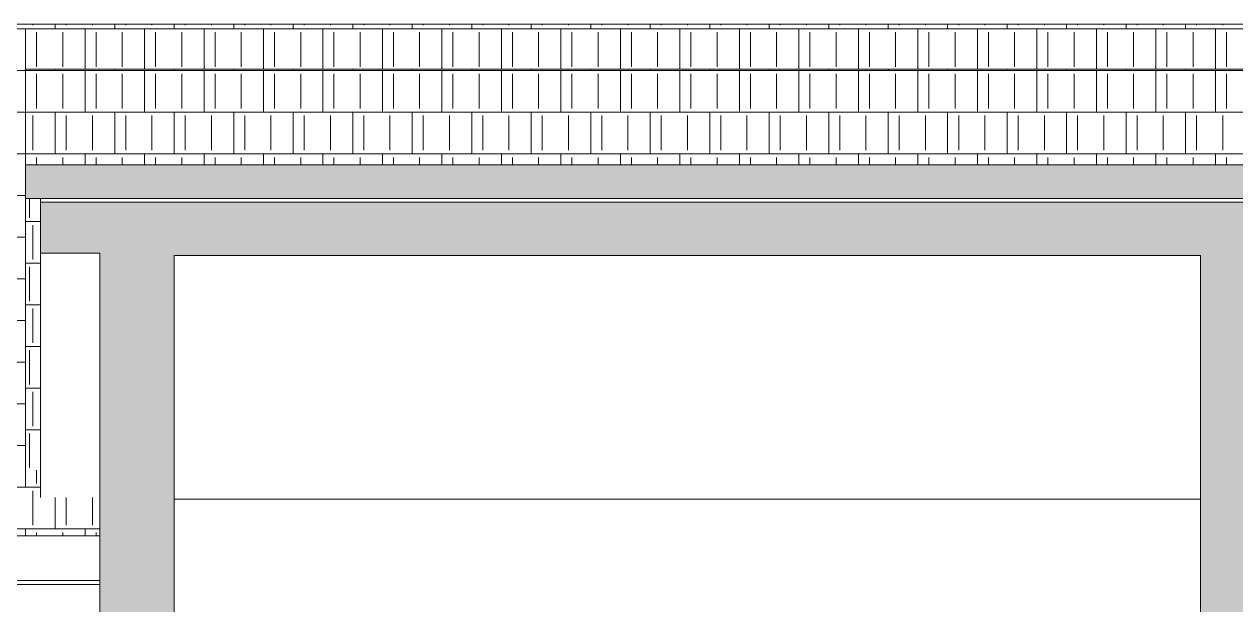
# Model space of a CAD drawing. Header units: metres. Extents: x -111189 to -108577, y -72951 to -72647.
# Drawn here: x -108917.114 to -108913.041, y -72936.164 to -72934.21 of the extents above; entities that cross this region are included whole.
import ezdxf

# ---------------------------------------------------------------- set-up
doc = ezdxf.new("R2010")
doc.units = ezdxf.units.M
doc.header["$MEASUREMENT"] = 0
for name, color, linetype in [('03 - COBERTURA', 7, 'Continuous'), ('05 - PAREDES..35', 7, 'Continuous'), ('05 - VIGA', 7, 'Continuous')]:
    doc.layers.add(name, color=color, linetype=linetype)

# ---------------------------------------------------------------- blocks, each defined once
blk = doc.blocks.new('*X1050', base_point=(-108745.4296, -72941.9624))
at = {"layer": '05 - PAREDES..35', "color": 7, "linetype": 'Continuous', "lineweight": 13}
for p, q in [((-108917.0847, -72934.2135), (-108917.0847, -72934.2103)), ((-108917.0097, -72934.2256), (-108917.0097, -72934.2103)), ((-108916.9727, -72934.2135), (-108916.9727, -72934.2103)), ((-108916.8847, -72934.2135), (-108916.8847, -72934.2103)), ((-108916.8097, -72934.2103), (-108916.8097, -72934.2256)), ((-108916.7727, -72934.2135), (-108916.7727, -72934.2103)), ((-108916.6847, -72934.2135), (-108916.6847, -72934.2103)), ((-108916.6097, -72934.2256), (-108916.6097, -72934.2103)), ((-108916.5727, -72934.2135), (-108916.5727, -72934.2103)), ((-108916.4847, -72934.2135), (-108916.4847, -72934.2103)), ((-108916.4097, -72934.2103), (-108916.4097, -72934.2256)), ((-108916.3727, -72934.2135), (-108916.3727, -72934.2103)), ((-108916.2847, -72934.2135), (-108916.2847, -72934.2103)), ((-108916.2097, -72934.2256), (-108916.2097, -72934.2103)), ((-108916.1727, -72934.2135), (-108916.1727, -72934.2103)), ((-108916.0847, -72934.2135), (-108916.0847, -72934.2103)), ((-108916.0097, -72934.2103), (-108916.0097, -72934.2256)), ((-108915.9727, -72934.2135), (-108915.9727, -72934.2103)), ((-108915.8847, -72934.2135), (-108915.8847, -72934.2103)), ((-108915.8097, -72934.2256), (-108915.8097, -72934.2103)), ((-108915.7727, -72934.2135), (-108915.7727, -72934.2103)), ((-108915.6847, -72934.2135), (-108915.6847, -72934.2103)), ((-108915.6097, -72934.2103), (-108915.6097, -72934.2256)), ((-108915.5727, -72934.2135), (-108915.5727, -72934.2103)), ((-108915.4847, -72934.2135), (-108915.4847, -72934.2103)), ((-108915.4097, -72934.2256), (-108915.4097, -72934.2103)), ((-108915.3727, -72934.2135), (-108915.3727, -72934.2103)), ((-108915.2847, -72934.2135), (-108915.2847, -72934.2103)), ((-108915.2097, -72934.2103), (-108915.2097, -72934.2256)), ((-108915.1727, -72934.2135), (-108915.1727, -72934.2103)), ((-108915.0847, -72934.2135), (-108915.0847, -72934.2103)), ((-108915.0097, -72934.2256), (-108915.0097, -72934.2103)), ((-108914.9727, -72934.2135), (-108914.9727, -72934.2103)), ((-108914.8847, -72934.2135), (-108914.8847, -72934.2103)), ((-108914.8097, -72934.2103), (-108914.8097, -72934.2256)), ((-108914.7727, -72934.2135), (-108914.7727, -72934.2103)), ((-108914.6847, -72934.2135), (-108914.6847, -72934.2103)), ((-108914.6097, -72934.2256), (-108914.6097, -72934.2103)), ((-108914.5727, -72934.2135), (-108914.5727, -72934.2103)), ((-108914.4847, -72934.2135), (-108914.4847, -72934.2103)), ((-108914.4097, -72934.2103), (-108914.4097, -72934.2256)), ((-108914.3727, -72934.2135), (-108914.3727, -72934.2103)), ((-108914.2847, -72934.2135), (-108914.2847, -72934.2103)), ((-108914.2097, -72934.2256), (-108914.2097, -72934.2103)), ((-108914.1727, -72934.2135), (-108914.1727, -72934.2103)), ((-108914.0847, -72934.2135), (-108914.0847, -72934.2103)), ((-108914.0097, -72934.2103), (-108914.0097, -72934.2256)), ((-108913.9727, -72934.2135), (-108913.9727, -72934.2103)), ((-108913.8847, -72934.2135), (-108913.8847, -72934.2103)), ((-108913.8097, -72934.2256), (-108913.8097, -72934.2103)), ((-108913.7727, -72934.2135), (-108913.7727, -72934.2103)), ((-108913.6847, -72934.2135), (-108913.6847, -72934.2103)), ((-108913.6097, -72934.2103), (-108913.6097, -72934.2256)), ((-108913.5727, -72934.2135), (-108913.5727, -72934.2103)), ((-108913.4847, -72934.2135), (-108913.4847, -72934.2103)), ((-108913.4097, -72934.2256), (-108913.4097, -72934.2103)), ((-108913.3727, -72934.2135), (-108913.3727, -72934.2103)), ((-108913.2847, -72934.2135), (-108913.2847, -72934.2103)), ((-108913.2097, -72934.2103), (-108913.2097, -72934.2256)), ((-108913.1727, -72934.2135), (-108913.1727, -72934.2103)), ((-108913.0847, -72934.2135), (-108913.0847, -72934.2103)), ((-108917.2097, -72934.2256), (-108916.8097, -72934.2256)), ((-108917.1097, -72934.3616), (-108917.1097, -72934.2256)), ((-108917.0727, -72934.3538), (-108917.0727, -72934.2376)), ((-108916.9847, -72934.3538), (-108916.9847, -72934.2376)), ((-108916.9097, -72934.3616), (-108916.9097, -72934.2256)), ((-108916.8727, -72934.3538), (-108916.8727, -72934.2376)), ((-108916.8097, -72934.2256), (-108916.4097, -72934.2256)), ((-108916.7847, -72934.3538), (-108916.7847, -72934.2376)), ((-108916.7097, -72934.3616), (-108916.7097, -72934.2256)), ((-108916.6727, -72934.3538), (-108916.6727, -72934.2376)), ((-108916.5847, -72934.3538), (-108916.5847, -72934.2376)), ((-108916.5097, -72934.3616), (-108916.5097, -72934.2256)), ((-108916.4727, -72934.3538), (-108916.4727, -72934.2376)), ((-108916.4097, -72934.2256), (-108916.0097, -72934.2256)), ((-108916.3847, -72934.3538), (-108916.3847, -72934.2376)), ((-108916.3097, -72934.3616), (-108916.3097, -72934.2256)), ((-108916.2727, -72934.3538), (-108916.2727, -72934.2376)), ((-108916.1847, -72934.3538), (-108916.1847, -72934.2376)), ((-108916.1097, -72934.3616), (-108916.1097, -72934.2256)), ((-108916.0727, -72934.3538), (-108916.0727, -72934.2376)), ((-108916.0097, -72934.2256), (-108915.6097, -72934.2256)), ((-108915.9847, -72934.3538), (-108915.9847, -72934.2376)), ((-108915.9097, -72934.3616), (-108915.9097, -72934.2256)), ((-108915.8727, -72934.3538), (-108915.8727, -72934.2376)), ((-108915.7847, -72934.3538), (-108915.7847, -72934.2376)), ((-108915.7097, -72934.3616), (-108915.7097, -72934.2256)), ((-108915.6727, -72934.3538), (-108915.6727, -72934.2376)), ((-108915.6097, -72934.2256), (-108915.2097, -72934.2256)), ((-108915.5847, -72934.3538), (-108915.5847, -72934.2376)), ((-108915.5097, -72934.3616), (-108915.5097, -72934.2256)), ((-108915.4727, -72934.3538), (-108915.4727, -72934.2376)), ((-108915.3847, -72934.3538), (-108915.3847, -72934.2376)), ((-108915.3097, -72934.3616), (-108915.3097, -72934.2256)), ((-108915.2727, -72934.3538), (-108915.2727, -72934.2376)), ((-108915.2097, -72934.2256), (-108914.8097, -72934.2256)), ((-108915.1847, -72934.3538), (-108915.1847, -72934.2376)), ((-108915.1097, -72934.3616), (-108915.1097, -72934.2256)), ((-108915.0727, -72934.3538), (-108915.0727, -72934.2376)), ((-108914.9847, -72934.3538), (-108914.9847, -72934.2376)), ((-108914.9097, -72934.3616), (-108914.9097, -72934.2256)), ((-108914.8727, -72934.3538), (-108914.8727, -72934.2376)), ((-108914.8097, -72934.2256), (-108914.4097, -72934.2256)), ((-108914.7847, -72934.3538), (-108914.7847, -72934.2376)), ((-108914.7097, -72934.3616), (-108914.7097, -72934.2256)), ((-108914.6727, -72934.3538), (-108914.6727, -72934.2376)), ((-108914.5847, -72934.3538), (-108914.5847, -72934.2376)), ((-108914.5097, -72934.3616), (-108914.5097, -72934.2256)), ((-108914.4727, -72934.3538), (-108914.4727, -72934.2376)), ((-108914.4097, -72934.2256), (-108914.0097, -72934.2256)), ((-108914.3847, -72934.3538), (-108914.3847, -72934.2376)), ((-108914.3097, -72934.3616), (-108914.3097, -72934.2256)), ((-108914.2727, -72934.3538), (-108914.2727, -72934.2376)), ((-108914.1847, -72934.3538), (-108914.1847, -72934.2376)), ((-108914.1097, -72934.3616), (-108914.1097, -72934.2256)), ((-108914.0727, -72934.3538), (-108914.0727, -72934.2376)), ((-108914.0097, -72934.2256), (-108913.6097, -72934.2256)), ((-108913.9847, -72934.3538), (-108913.9847, -72934.2376)), ((-108913.9097, -72934.3616), (-108913.9097, -72934.2256)), ((-108913.8727, -72934.3538), (-108913.8727, -72934.2376)), ((-108913.7847, -72934.3538), (-108913.7847, -72934.2376)), ((-108913.7097, -72934.3616), (-108913.7097, -72934.2256)), ((-108913.6727, -72934.3538), (-108913.6727, -72934.2376)), ((-108913.6097, -72934.2256), (-108913.2097, -72934.2256)), ((-108913.5847, -72934.3538), (-108913.5847, -72934.2376)), ((-108913.5097, -72934.3616), (-108913.5097, -72934.2256)), ((-108913.4727, -72934.3538), (-108913.4727, -72934.2376)), ((-108913.3847, -72934.3538), (-108913.3847, -72934.2376)), ((-108913.3097, -72934.3616), (-108913.3097, -72934.2256)), ((-108913.2727, -72934.3538), (-108913.2727, -72934.2376)), ((-108913.2097, -72934.2256), (-108912.8097, -72934.2256)), ((-108913.1847, -72934.3538), (-108913.1847, -72934.2376)), ((-108913.1097, -72934.3616), (-108913.1097, -72934.2256)), ((-108913.0727, -72934.3538), (-108913.0727, -72934.2376)), ((-108917.1097, -72934.3658), (-108917.2097, -72934.3658)), ((-108917.2097, -72934.5061), (-108917.1097, -72934.5061)), ((-108917.1097, -72934.6463), (-108917.2097, -72934.6463)), ((-108917.2097, -72934.7865), (-108917.1097, -72934.7865)), ((-108917.1097, -72934.9268), (-108917.2097, -72934.9268)), ((-108917.2097, -72935.067), (-108917.1097, -72935.067)), ((-108917.1097, -72935.2073), (-108917.2097, -72935.2073)), ((-108917.2097, -72935.3475), (-108917.1097, -72935.3475)), ((-108917.1097, -72935.4877), (-108917.2097, -72935.4877)), ((-108917.2097, -72935.628), (-108917.1097, -72935.628))]:
    blk.add_line(p, q, dxfattribs=at)
blk = doc.blocks.new('Corte Elem_471_1', base_point=(-108745.4296, -72941.9624))
at = {"layer": '05 - PAREDES..35', "lineweight": 0}
blk.add_blockref('*X1050', (-108745.4296, -72941.9624), dxfattribs=at)
blk = doc.blocks.new('Corte Elem_472_1', base_point=(-108745.4296, -72941.9624))
at = {"layer": '05 - PAREDES..35', "linetype": 'Continuous', "lineweight": 13}
for points in [[(-108916.8597, -72936.2124), (-108916.6097, -72936.2124), (-108916.6097, -72934.9804), (-108916.8597, -72934.9804)], [(-108916.6097, -72938.7624), (-108916.6097, -72938.6124), (-108916.8597, -72938.6124), (-108916.8597, -72938.7624)]]:
    blk.add_hatch(color=251, dxfattribs=at).paths.add_polyline_path(points)
at = {"layer": '05 - PAREDES..35', "color": 7, "linetype": 'Continuous', "lineweight": 20}
for p, q in [((-108916.8597, -72936.2124), (-108916.8597, -72934.9804)), ((-108916.6097, -72934.9886), (-108916.6097, -72936.2124)), ((-108916.8597, -72938.6324), (-108916.8597, -72938.6124))]:
    blk.add_line(p, q, dxfattribs=at)
blk = doc.blocks.new('Corte Elem_476_1', base_point=(-108745.4296, -72941.9624))
at = {"layer": '05 - PAREDES..35', "linetype": 'Continuous', "lineweight": 13}
blk.add_hatch(color=251, dxfattribs=at).paths.add_polyline_path([(-108913.1597, -72934.9804), (-108913.1597, -72938.7624), (-108913.0097, -72938.7624), (-108913.0097, -72934.9804)])
at = {"layer": '05 - PAREDES..35', "color": 7, "linetype": 'Continuous', "lineweight": 20}
for p, q in [((-108913.1597, -72938.6124), (-108913.1597, -72934.9886)), ((-108913.0097, -72934.9804), (-108913.0097, -72938.2675)), ((-108913.0097, -72938.2675), (-108913.0097, -72938.523)), ((-108913.0097, -72938.523), (-108913.0097, -72938.6124))]:
    blk.add_line(p, q, dxfattribs=at)
blk = doc.blocks.new('*X1112', base_point=(-108745.4296, -72941.9624))
at = {"layer": '03 - COBERTURA', "color": 7, "linetype": 'Continuous', "lineweight": 13}
for p, q in [((-108919.9847, -72935.7562), (-108919.9847, -72935.7112)), ((-108919.9097, -72935.7682), (-108919.9097, -72935.7112)), ((-108919.8727, -72935.7562), (-108919.8727, -72935.7112)), ((-108919.7847, -72935.7562), (-108919.7847, -72935.7112)), ((-108919.7097, -72935.7682), (-108919.7097, -72935.7112)), ((-108919.6727, -72935.7562), (-108919.6727, -72935.7112)), ((-108919.5847, -72935.7562), (-108919.5847, -72935.7112)), ((-108919.5097, -72935.7682), (-108919.5097, -72935.7112)), ((-108919.4727, -72935.7562), (-108919.4727, -72935.7112)), ((-108919.3847, -72935.7562), (-108919.3847, -72935.7112)), ((-108919.3097, -72935.7682), (-108919.3097, -72935.7112)), ((-108919.2727, -72935.7562), (-108919.2727, -72935.7112)), ((-108919.1847, -72935.7562), (-108919.1847, -72935.7112)), ((-108919.1097, -72935.7682), (-108919.1097, -72935.7112)), ((-108919.0727, -72935.7562), (-108919.0727, -72935.7112)), ((-108918.9847, -72935.7562), (-108918.9847, -72935.7112)), ((-108918.9097, -72935.7682), (-108918.9097, -72935.7112)), ((-108918.8727, -72935.7562), (-108918.8727, -72935.7112)), ((-108918.7847, -72935.7562), (-108918.7847, -72935.7112)), ((-108918.7097, -72935.7682), (-108918.7097, -72935.7112)), ((-108918.6727, -72935.7562), (-108918.6727, -72935.7112)), ((-108918.5847, -72935.7562), (-108918.5847, -72935.7112)), ((-108918.5097, -72935.7682), (-108918.5097, -72935.7112)), ((-108918.4727, -72935.7562), (-108918.4727, -72935.7112)), ((-108918.3847, -72935.7562), (-108918.3847, -72935.7112)), ((-108918.3097, -72935.7682), (-108918.3097, -72935.7112)), ((-108918.2727, -72935.7562), (-108918.2727, -72935.7112)), ((-108918.1847, -72935.7562), (-108918.1847, -72935.7112)), ((-108918.1097, -72935.7682), (-108918.1097, -72935.7112)), ((-108918.0727, -72935.7562), (-108918.0727, -72935.7112)), ((-108917.9847, -72935.7562), (-108917.9847, -72935.7112)), ((-108917.9097, -72935.7682), (-108917.9097, -72935.7112)), ((-108917.8727, -72935.7562), (-108917.8727, -72935.7112)), ((-108917.7847, -72935.7562), (-108917.7847, -72935.7112)), ((-108917.7097, -72935.7682), (-108917.7097, -72935.7112)), ((-108917.6727, -72935.7562), (-108917.6727, -72935.7112)), ((-108917.5847, -72935.7562), (-108917.5847, -72935.7112)), ((-108917.5097, -72935.7682), (-108917.5097, -72935.7112)), ((-108917.4727, -72935.7562), (-108917.4727, -72935.7112)), ((-108917.3847, -72935.7562), (-108917.3847, -72935.7112)), ((-108917.3097, -72935.7682), (-108917.3097, -72935.7112)), ((-108917.2727, -72935.7562), (-108917.2727, -72935.7112)), ((-108917.1847, -72935.7562), (-108917.1847, -72935.7112)), ((-108917.1097, -72935.7682), (-108917.1097, -72935.7112)), ((-108917.0727, -72935.7562), (-108917.0727, -72935.7112)), ((-108919.6097, -72935.7682), (-108920.0097, -72935.7682)), ((-108919.8097, -72935.9085), (-108919.8097, -72935.7682)), ((-108919.2097, -72935.7682), (-108919.6097, -72935.7682)), ((-108919.6097, -72935.7682), (-108919.6097, -72935.9085)), ((-108919.4097, -72935.9085), (-108919.4097, -72935.7682)), ((-108918.8097, -72935.7682), (-108919.2097, -72935.7682)), ((-108919.2097, -72935.7682), (-108919.2097, -72935.9085)), ((-108919.0097, -72935.9085), (-108919.0097, -72935.7682)), ((-108918.4097, -72935.7682), (-108918.8097, -72935.7682)), ((-108918.8097, -72935.7682), (-108918.8097, -72935.9085)), ((-108918.6097, -72935.9085), (-108918.6097, -72935.7682)), ((-108918.0097, -72935.7682), (-108918.4097, -72935.7682)), ((-108918.4097, -72935.7682), (-108918.4097, -72935.9085)), ((-108918.2097, -72935.9085), (-108918.2097, -72935.7682)), ((-108917.6097, -72935.7682), (-108918.0097, -72935.7682)), ((-108918.0097, -72935.7682), (-108918.0097, -72935.9085)), ((-108917.8097, -72935.9085), (-108917.8097, -72935.7682)), ((-108917.2097, -72935.7682), (-108917.6097, -72935.7682)), ((-108917.6097, -72935.7682), (-108917.6097, -72935.9085)), ((-108917.4097, -72935.9085), (-108917.4097, -72935.7682)), ((-108917.0597, -72935.7682), (-108917.2097, -72935.7682)), ((-108917.2097, -72935.7682), (-108917.2097, -72935.9085)), ((-108919.9727, -72935.8964), (-108919.9727, -72935.7803)), ((-108919.8847, -72935.8964), (-108919.8847, -72935.7803)), ((-108919.7727, -72935.8964), (-108919.7727, -72935.7803)), ((-108919.6847, -72935.8964), (-108919.6847, -72935.7803)), ((-108919.5727, -72935.8964), (-108919.5727, -72935.7803)), ((-108919.4847, -72935.8964), (-108919.4847, -72935.7803)), ((-108919.3727, -72935.8964), (-108919.3727, -72935.7803)), ((-108919.2847, -72935.8964), (-108919.2847, -72935.7803)), ((-108919.1727, -72935.8964), (-108919.1727, -72935.7803)), ((-108919.0847, -72935.8964), (-108919.0847, -72935.7803)), ((-108918.9727, -72935.8964), (-108918.9727, -72935.7803)), ((-108918.8847, -72935.8964), (-108918.8847, -72935.7803)), ((-108918.7727, -72935.8964), (-108918.7727, -72935.7803)), ((-108918.6847, -72935.8964), (-108918.6847, -72935.7803)), ((-108918.5727, -72935.8964), (-108918.5727, -72935.7803)), ((-108918.4847, -72935.8964), (-108918.4847, -72935.7803)), ((-108918.3727, -72935.8964), (-108918.3727, -72935.7803)), ((-108918.2847, -72935.8964), (-108918.2847, -72935.7803)), ((-108918.1727, -72935.8964), (-108918.1727, -72935.7803)), ((-108918.0847, -72935.8964), (-108918.0847, -72935.7803)), ((-108917.9727, -72935.8964), (-108917.9727, -72935.7803)), ((-108917.8847, -72935.8964), (-108917.8847, -72935.7803)), ((-108917.7727, -72935.8964), (-108917.7727, -72935.7803)), ((-108917.6847, -72935.8964), (-108917.6847, -72935.7803)), ((-108917.5727, -72935.8964), (-108917.5727, -72935.7803)), ((-108917.4847, -72935.8964), (-108917.4847, -72935.7803)), ((-108917.3727, -72935.8964), (-108917.3727, -72935.7803)), ((-108917.2847, -72935.8964), (-108917.2847, -72935.7803)), ((-108917.1727, -72935.8964), (-108917.1727, -72935.7803)), ((-108917.0847, -72935.8964), (-108917.0847, -72935.7803)), ((-108917.0097, -72935.9085), (-108917.0097, -72935.8027)), ((-108916.9727, -72935.8964), (-108916.9727, -72935.8027)), ((-108916.8847, -72935.8964), (-108916.8847, -72935.8027)), ((-108920.0097, -72935.9085), (-108919.6097, -72935.9085)), ((-108919.9847, -72935.9522), (-108919.9847, -72935.9205)), ((-108919.9097, -72935.9522), (-108919.9097, -72935.9085)), ((-108919.8727, -72935.9522), (-108919.8727, -72935.9205)), ((-108919.7847, -72935.9522), (-108919.7847, -72935.9205)), ((-108919.7097, -72935.9324), (-108919.7097, -72935.9085)), ((-108919.6727, -72935.9324), (-108919.6727, -72935.9205)), ((-108919.6097, -72935.9085), (-108919.2097, -72935.9085)), ((-108919.5847, -72935.9324), (-108919.5847, -72935.9205)), ((-108919.5097, -72935.9324), (-108919.5097, -72935.9085)), ((-108919.4727, -72935.9324), (-108919.4727, -72935.9205)), ((-108919.3847, -72935.9324), (-108919.3847, -72935.9205)), ((-108919.3097, -72935.9324), (-108919.3097, -72935.9085)), ((-108919.2727, -72935.9324), (-108919.2727, -72935.9205)), ((-108919.2097, -72935.9085), (-108918.8097, -72935.9085)), ((-108919.1847, -72935.9324), (-108919.1847, -72935.9205)), ((-108919.1097, -72935.9324), (-108919.1097, -72935.9085)), ((-108919.0727, -72935.9324), (-108919.0727, -72935.9205)), ((-108918.9847, -72935.9324), (-108918.9847, -72935.9205)), ((-108918.9097, -72935.9324), (-108918.9097, -72935.9085)), ((-108918.8727, -72935.9324), (-108918.8727, -72935.9205)), ((-108918.8097, -72935.9085), (-108918.4097, -72935.9085)), ((-108918.7847, -72935.9324), (-108918.7847, -72935.9205)), ((-108918.7097, -72935.9324), (-108918.7097, -72935.9085)), ((-108918.6727, -72935.9324), (-108918.6727, -72935.9205)), ((-108918.5847, -72935.9324), (-108918.5847, -72935.9205)), ((-108918.5097, -72935.9324), (-108918.5097, -72935.9085)), ((-108918.4727, -72935.9324), (-108918.4727, -72935.9205)), ((-108918.4097, -72935.9085), (-108918.0097, -72935.9085)), ((-108918.3847, -72935.9324), (-108918.3847, -72935.9205)), ((-108918.3097, -72935.9324), (-108918.3097, -72935.9085)), ((-108918.2727, -72935.9324), (-108918.2727, -72935.9205)), ((-108918.1847, -72935.9324), (-108918.1847, -72935.9205)), ((-108918.1097, -72935.9324), (-108918.1097, -72935.9085)), ((-108918.0727, -72935.9324), (-108918.0727, -72935.9205)), ((-108918.0097, -72935.9085), (-108917.6097, -72935.9085)), ((-108917.9847, -72935.9324), (-108917.9847, -72935.9205)), ((-108917.9097, -72935.9324), (-108917.9097, -72935.9085)), ((-108917.8727, -72935.9324), (-108917.8727, -72935.9205)), ((-108917.7847, -72935.9324), (-108917.7847, -72935.9205)), ((-108917.7097, -72935.9324), (-108917.7097, -72935.9085)), ((-108917.6727, -72935.9324), (-108917.6727, -72935.9205)), ((-108917.6097, -72935.9085), (-108917.2097, -72935.9085)), ((-108917.5847, -72935.9324), (-108917.5847, -72935.9205)), ((-108917.5097, -72935.9324), (-108917.5097, -72935.9085)), ((-108917.4727, -72935.9324), (-108917.4727, -72935.9205)), ((-108917.3847, -72935.9324), (-108917.3847, -72935.9205)), ((-108917.3097, -72935.9324), (-108917.3097, -72935.9085)), ((-108917.2727, -72935.9324), (-108917.2727, -72935.9205)), ((-108917.2097, -72935.9085), (-108916.8597, -72935.9085)), ((-108917.1847, -72935.9324), (-108917.1847, -72935.9205)), ((-108917.1097, -72935.9324), (-108917.1097, -72935.9085)), ((-108917.0727, -72935.9324), (-108917.0727, -72935.9205)), ((-108916.9847, -72935.9324), (-108916.9847, -72935.9205)), ((-108916.9097, -72935.9324), (-108916.9097, -72935.9085)), ((-108916.8727, -72935.9324), (-108916.8727, -72935.9205))]:
    blk.add_line(p, q, dxfattribs=at)
blk = doc.blocks.new('Corte Elem_528_1', base_point=(-108745.4296, -72941.9624))
at = {"layer": '03 - COBERTURA', "color": 7, "linetype": 'Continuous', "lineweight": 13}
blk.add_line((-108909.4597, -72934.2103), (-108920.0097, -72934.2103), dxfattribs=at)
at = {"layer": '03 - COBERTURA', "lineweight": 0}
blk.add_blockref('*X1112', (-108745.4296, -72941.9624), dxfattribs=at)
blk = doc.blocks.new('*X1116', base_point=(-108745.4296, -72941.9624))
at = {"layer": '03 - COBERTURA', "color": 7, "linetype": 'Continuous', "lineweight": 13}
for p, q in [((-108916.7097, -72934.3658), (-108917.1097, -72934.3658)), ((-108917.1097, -72934.3658), (-108917.1097, -72934.5061)), ((-108917.0727, -72934.494), (-108917.0727, -72934.3779)), ((-108917.0097, -72934.3658), (-108917.0097, -72934.3616)), ((-108916.9847, -72934.494), (-108916.9847, -72934.3779)), ((-108916.9097, -72934.5061), (-108916.9097, -72934.3658)), ((-108916.8727, -72934.494), (-108916.8727, -72934.3779)), ((-108916.8097, -72934.3658), (-108916.8097, -72934.3616)), ((-108916.7847, -72934.494), (-108916.7847, -72934.3779)), ((-108916.3097, -72934.3658), (-108916.7097, -72934.3658)), ((-108916.7097, -72934.3658), (-108916.7097, -72934.5061)), ((-108916.6727, -72934.494), (-108916.6727, -72934.3779)), ((-108916.6097, -72934.3658), (-108916.6097, -72934.3616)), ((-108916.5847, -72934.494), (-108916.5847, -72934.3779)), ((-108916.5097, -72934.5061), (-108916.5097, -72934.3658)), ((-108916.4727, -72934.494), (-108916.4727, -72934.3779)), ((-108916.4097, -72934.3658), (-108916.4097, -72934.3616)), ((-108916.3847, -72934.494), (-108916.3847, -72934.3779)), ((-108915.9097, -72934.3658), (-108916.3097, -72934.3658)), ((-108916.3097, -72934.3658), (-108916.3097, -72934.5061)), ((-108916.2727, -72934.494), (-108916.2727, -72934.3779)), ((-108916.2097, -72934.3658), (-108916.2097, -72934.3616)), ((-108916.1847, -72934.494), (-108916.1847, -72934.3779)), ((-108916.1097, -72934.5061), (-108916.1097, -72934.3658)), ((-108916.0727, -72934.494), (-108916.0727, -72934.3779)), ((-108916.0097, -72934.3658), (-108916.0097, -72934.3616)), ((-108915.9847, -72934.494), (-108915.9847, -72934.3779)), ((-108915.5097, -72934.3658), (-108915.9097, -72934.3658)), ((-108915.9097, -72934.3658), (-108915.9097, -72934.5061)), ((-108915.8727, -72934.494), (-108915.8727, -72934.3779)), ((-108915.8097, -72934.3658), (-108915.8097, -72934.3616)), ((-108915.7847, -72934.494), (-108915.7847, -72934.3779)), ((-108915.7097, -72934.5061), (-108915.7097, -72934.3658)), ((-108915.6727, -72934.494), (-108915.6727, -72934.3779)), ((-108915.6097, -72934.3658), (-108915.6097, -72934.3616)), ((-108915.5847, -72934.494), (-108915.5847, -72934.3779)), ((-108915.1097, -72934.3658), (-108915.5097, -72934.3658)), ((-108915.5097, -72934.3658), (-108915.5097, -72934.5061)), ((-108915.4727, -72934.494), (-108915.4727, -72934.3779)), ((-108915.4097, -72934.3658), (-108915.4097, -72934.3616)), ((-108915.3847, -72934.494), (-108915.3847, -72934.3779)), ((-108915.3097, -72934.5061), (-108915.3097, -72934.3658)), ((-108915.2727, -72934.494), (-108915.2727, -72934.3779)), ((-108915.2097, -72934.3658), (-108915.2097, -72934.3616)), ((-108915.1847, -72934.494), (-108915.1847, -72934.3779)), ((-108914.7097, -72934.3658), (-108915.1097, -72934.3658)), ((-108915.1097, -72934.3658), (-108915.1097, -72934.5061)), ((-108915.0727, -72934.494), (-108915.0727, -72934.3779)), ((-108915.0097, -72934.3658), (-108915.0097, -72934.3616)), ((-108914.9847, -72934.494), (-108914.9847, -72934.3779)), ((-108914.9097, -72934.5061), (-108914.9097, -72934.3658)), ((-108914.8727, -72934.494), (-108914.8727, -72934.3779)), ((-108914.8097, -72934.3658), (-108914.8097, -72934.3616)), ((-108914.7847, -72934.494), (-108914.7847, -72934.3779)), ((-108914.3097, -72934.3658), (-108914.7097, -72934.3658)), ((-108914.7097, -72934.3658), (-108914.7097, -72934.5061)), ((-108914.6727, -72934.494), (-108914.6727, -72934.3779)), ((-108914.6097, -72934.3658), (-108914.6097, -72934.3616)), ((-108914.5847, -72934.494), (-108914.5847, -72934.3779)), ((-108914.5097, -72934.5061), (-108914.5097, -72934.3658)), ((-108914.4727, -72934.494), (-108914.4727, -72934.3779)), ((-108914.4097, -72934.3658), (-108914.4097, -72934.3616)), ((-108914.3847, -72934.494), (-108914.3847, -72934.3779)), ((-108913.9097, -72934.3658), (-108914.3097, -72934.3658)), ((-108914.3097, -72934.3658), (-108914.3097, -72934.5061)), ((-108914.2727, -72934.494), (-108914.2727, -72934.3779)), ((-108914.2097, -72934.3658), (-108914.2097, -72934.3616)), ((-108914.1847, -72934.494), (-108914.1847, -72934.3779)), ((-108914.1097, -72934.5061), (-108914.1097, -72934.3658)), ((-108914.0727, -72934.494), (-108914.0727, -72934.3779)), ((-108914.0097, -72934.3658), (-108914.0097, -72934.3616)), ((-108913.9847, -72934.494), (-108913.9847, -72934.3779)), ((-108913.5097, -72934.3658), (-108913.9097, -72934.3658)), ((-108913.9097, -72934.3658), (-108913.9097, -72934.5061)), ((-108913.8727, -72934.494), (-108913.8727, -72934.3779)), ((-108913.8097, -72934.3658), (-108913.8097, -72934.3616)), ((-108913.7847, -72934.494), (-108913.7847, -72934.3779)), ((-108913.7097, -72934.5061), (-108913.7097, -72934.3658)), ((-108913.6727, -72934.494), (-108913.6727, -72934.3779)), ((-108913.6097, -72934.3658), (-108913.6097, -72934.3616)), ((-108913.5847, -72934.494), (-108913.5847, -72934.3779)), ((-108913.1097, -72934.3658), (-108913.5097, -72934.3658)), ((-108913.5097, -72934.3658), (-108913.5097, -72934.5061)), ((-108913.4727, -72934.494), (-108913.4727, -72934.3779)), ((-108913.4097, -72934.3658), (-108913.4097, -72934.3616)), ((-108913.3847, -72934.494), (-108913.3847, -72934.3779)), ((-108913.3097, -72934.5061), (-108913.3097, -72934.3658)), ((-108913.2727, -72934.494), (-108913.2727, -72934.3779)), ((-108913.2097, -72934.3658), (-108913.2097, -72934.3616)), ((-108913.1847, -72934.494), (-108913.1847, -72934.3779)), ((-108912.7097, -72934.3658), (-108913.1097, -72934.3658)), ((-108913.1097, -72934.3658), (-108913.1097, -72934.5061)), ((-108913.0727, -72934.494), (-108913.0727, -72934.3779)), ((-108917.1097, -72934.5061), (-108916.7097, -72934.5061)), ((-108917.0847, -72934.6343), (-108917.0847, -72934.5181)), ((-108917.0097, -72934.6463), (-108917.0097, -72934.5061)), ((-108916.9727, -72934.6343), (-108916.9727, -72934.5181)), ((-108916.8847, -72934.6343), (-108916.8847, -72934.5181)), ((-108916.8097, -72934.6463), (-108916.8097, -72934.5061)), ((-108916.7727, -72934.6343), (-108916.7727, -72934.5181)), ((-108916.7097, -72934.5061), (-108916.3097, -72934.5061)), ((-108916.6847, -72934.6343), (-108916.6847, -72934.5181)), ((-108916.6097, -72934.6463), (-108916.6097, -72934.5061)), ((-108916.5727, -72934.6343), (-108916.5727, -72934.5181)), ((-108916.4847, -72934.6343), (-108916.4847, -72934.5181)), ((-108916.4097, -72934.6463), (-108916.4097, -72934.5061)), ((-108916.3727, -72934.6343), (-108916.3727, -72934.5181)), ((-108916.3097, -72934.5061), (-108915.9097, -72934.5061)), ((-108916.2847, -72934.6343), (-108916.2847, -72934.5181)), ((-108916.2097, -72934.6463), (-108916.2097, -72934.5061)), ((-108916.1727, -72934.6343), (-108916.1727, -72934.5181)), ((-108916.0847, -72934.6343), (-108916.0847, -72934.5181)), ((-108916.0097, -72934.6463), (-108916.0097, -72934.5061)), ((-108915.9727, -72934.6343), (-108915.9727, -72934.5181)), ((-108915.9097, -72934.5061), (-108915.5097, -72934.5061)), ((-108915.8847, -72934.6343), (-108915.8847, -72934.5181)), ((-108915.8097, -72934.6463), (-108915.8097, -72934.5061)), ((-108915.7727, -72934.6343), (-108915.7727, -72934.5181)), ((-108915.6847, -72934.6343), (-108915.6847, -72934.5181)), ((-108915.6097, -72934.6463), (-108915.6097, -72934.5061)), ((-108915.5727, -72934.6343), (-108915.5727, -72934.5181)), ((-108915.5097, -72934.5061), (-108915.1097, -72934.5061)), ((-108915.4847, -72934.6343), (-108915.4847, -72934.5181)), ((-108915.4097, -72934.6463), (-108915.4097, -72934.5061)), ((-108915.3727, -72934.6343), (-108915.3727, -72934.5181)), ((-108915.2847, -72934.6343), (-108915.2847, -72934.5181)), ((-108915.2097, -72934.6463), (-108915.2097, -72934.5061)), ((-108915.1727, -72934.6343), (-108915.1727, -72934.5181)), ((-108915.1097, -72934.5061), (-108914.7097, -72934.5061)), ((-108915.0847, -72934.6343), (-108915.0847, -72934.5181)), ((-108915.0097, -72934.6463), (-108915.0097, -72934.5061)), ((-108914.9727, -72934.6343), (-108914.9727, -72934.5181)), ((-108914.8847, -72934.6343), (-108914.8847, -72934.5181)), ((-108914.8097, -72934.6463), (-108914.8097, -72934.5061)), ((-108914.7727, -72934.6343), (-108914.7727, -72934.5181)), ((-108914.7097, -72934.5061), (-108914.3097, -72934.5061)), ((-108914.6847, -72934.6343), (-108914.6847, -72934.5181)), ((-108914.6097, -72934.6463), (-108914.6097, -72934.5061)), ((-108914.5727, -72934.6343), (-108914.5727, -72934.5181)), ((-108914.4847, -72934.6343), (-108914.4847, -72934.5181)), ((-108914.4097, -72934.6463), (-108914.4097, -72934.5061)), ((-108914.3727, -72934.6343), (-108914.3727, -72934.5181)), ((-108914.3097, -72934.5061), (-108913.9097, -72934.5061)), ((-108914.2847, -72934.6343), (-108914.2847, -72934.5181)), ((-108914.2097, -72934.6463), (-108914.2097, -72934.5061)), ((-108914.1727, -72934.6343), (-108914.1727, -72934.5181)), ((-108914.0847, -72934.6343), (-108914.0847, -72934.5181)), ((-108914.0097, -72934.6463), (-108914.0097, -72934.5061)), ((-108913.9727, -72934.6343), (-108913.9727, -72934.5181)), ((-108913.9097, -72934.5061), (-108913.5097, -72934.5061)), ((-108913.8847, -72934.6343), (-108913.8847, -72934.5181)), ((-108913.8097, -72934.6463), (-108913.8097, -72934.5061)), ((-108913.7727, -72934.6343), (-108913.7727, -72934.5181)), ((-108913.6847, -72934.6343), (-108913.6847, -72934.5181)), ((-108913.6097, -72934.6463), (-108913.6097, -72934.5061)), ((-108913.5727, -72934.6343), (-108913.5727, -72934.5181)), ((-108913.5097, -72934.5061), (-108913.1097, -72934.5061)), ((-108913.4847, -72934.6343), (-108913.4847, -72934.5181)), ((-108913.4097, -72934.6463), (-108913.4097, -72934.5061)), ((-108913.3727, -72934.6343), (-108913.3727, -72934.5181)), ((-108913.2847, -72934.6343), (-108913.2847, -72934.5181)), ((-108913.2097, -72934.6463), (-108913.2097, -72934.5061)), ((-108913.1727, -72934.6343), (-108913.1727, -72934.5181)), ((-108913.1097, -72934.5061), (-108912.7097, -72934.5061)), ((-108913.0847, -72934.6343), (-108913.0847, -72934.5181)), ((-108916.7097, -72934.6463), (-108917.1097, -72934.6463)), ((-108917.0727, -72934.6831), (-108917.0727, -72934.6584)), ((-108916.9847, -72934.6831), (-108916.9847, -72934.6584)), ((-108916.9097, -72934.6831), (-108916.9097, -72934.6463)), ((-108916.8727, -72934.6831), (-108916.8727, -72934.6584)), ((-108916.7847, -72934.6831), (-108916.7847, -72934.6584)), ((-108916.3097, -72934.6463), (-108916.7097, -72934.6463)), ((-108916.7097, -72934.6463), (-108916.7097, -72934.6831)), ((-108916.6727, -72934.6831), (-108916.6727, -72934.6584)), ((-108916.5847, -72934.6831), (-108916.5847, -72934.6584)), ((-108916.5097, -72934.6831), (-108916.5097, -72934.6463)), ((-108916.4727, -72934.6831), (-108916.4727, -72934.6584)), ((-108916.3847, -72934.6831), (-108916.3847, -72934.6584)), ((-108915.9097, -72934.6463), (-108916.3097, -72934.6463)), ((-108916.3097, -72934.6463), (-108916.3097, -72934.6831)), ((-108916.2727, -72934.6831), (-108916.2727, -72934.6584)), ((-108916.1847, -72934.6831), (-108916.1847, -72934.6584)), ((-108916.1097, -72934.6831), (-108916.1097, -72934.6463)), ((-108916.0727, -72934.6831), (-108916.0727, -72934.6584)), ((-108915.9847, -72934.6831), (-108915.9847, -72934.6584)), ((-108915.5097, -72934.6463), (-108915.9097, -72934.6463)), ((-108915.9097, -72934.6463), (-108915.9097, -72934.6831)), ((-108915.8727, -72934.6831), (-108915.8727, -72934.6584)), ((-108915.7847, -72934.6831), (-108915.7847, -72934.6584)), ((-108915.7097, -72934.6831), (-108915.7097, -72934.6463)), ((-108915.6727, -72934.6831), (-108915.6727, -72934.6584)), ((-108915.5847, -72934.6831), (-108915.5847, -72934.6584)), ((-108915.1097, -72934.6463), (-108915.5097, -72934.6463)), ((-108915.5097, -72934.6463), (-108915.5097, -72934.6831)), ((-108915.4727, -72934.6831), (-108915.4727, -72934.6584)), ((-108915.3847, -72934.6831), (-108915.3847, -72934.6584)), ((-108915.3097, -72934.6831), (-108915.3097, -72934.6463)), ((-108915.2727, -72934.6831), (-108915.2727, -72934.6584)), ((-108915.1847, -72934.6831), (-108915.1847, -72934.6584)), ((-108914.7097, -72934.6463), (-108915.1097, -72934.6463)), ((-108915.1097, -72934.6463), (-108915.1097, -72934.6831)), ((-108915.0727, -72934.6831), (-108915.0727, -72934.6584)), ((-108914.9847, -72934.6831), (-108914.9847, -72934.6584)), ((-108914.9097, -72934.6831), (-108914.9097, -72934.6463)), ((-108914.8727, -72934.6831), (-108914.8727, -72934.6584)), ((-108914.7847, -72934.6831), (-108914.7847, -72934.6584)), ((-108914.3097, -72934.6463), (-108914.7097, -72934.6463)), ((-108914.7097, -72934.6463), (-108914.7097, -72934.6831)), ((-108914.6727, -72934.6831), (-108914.6727, -72934.6584)), ((-108914.5847, -72934.6831), (-108914.5847, -72934.6584)), ((-108914.5097, -72934.6831), (-108914.5097, -72934.6463)), ((-108914.4727, -72934.6831), (-108914.4727, -72934.6584)), ((-108914.3847, -72934.6831), (-108914.3847, -72934.6584)), ((-108913.9097, -72934.6463), (-108914.3097, -72934.6463)), ((-108914.3097, -72934.6463), (-108914.3097, -72934.6831)), ((-108914.2727, -72934.6831), (-108914.2727, -72934.6584)), ((-108914.1847, -72934.6831), (-108914.1847, -72934.6584)), ((-108914.1097, -72934.6831), (-108914.1097, -72934.6463)), ((-108914.0727, -72934.6831), (-108914.0727, -72934.6584)), ((-108913.9847, -72934.6831), (-108913.9847, -72934.6584)), ((-108913.5097, -72934.6463), (-108913.9097, -72934.6463)), ((-108913.9097, -72934.6463), (-108913.9097, -72934.6831)), ((-108913.8727, -72934.6831), (-108913.8727, -72934.6584)), ((-108913.7847, -72934.6831), (-108913.7847, -72934.6584)), ((-108913.7097, -72934.6831), (-108913.7097, -72934.6463)), ((-108913.6727, -72934.6831), (-108913.6727, -72934.6584)), ((-108913.5847, -72934.6831), (-108913.5847, -72934.6584)), ((-108913.1097, -72934.6463), (-108913.5097, -72934.6463)), ((-108913.5097, -72934.6463), (-108913.5097, -72934.6831)), ((-108913.4727, -72934.6831), (-108913.4727, -72934.6584)), ((-108913.3847, -72934.6831), (-108913.3847, -72934.6584)), ((-108913.3097, -72934.6831), (-108913.3097, -72934.6463)), ((-108913.2727, -72934.6831), (-108913.2727, -72934.6584)), ((-108913.1847, -72934.6831), (-108913.1847, -72934.6584)), ((-108912.7097, -72934.6463), (-108913.1097, -72934.6463)), ((-108913.1097, -72934.6463), (-108913.1097, -72934.6831)), ((-108913.0727, -72934.6831), (-108913.0727, -72934.6584))]:
    blk.add_line(p, q, dxfattribs=at)
blk = doc.blocks.new('*X1117', base_point=(-108745.4296, -72941.9624))
at = {"layer": '03 - COBERTURA', "color": 7, "linetype": 'Continuous', "lineweight": 13}
for p, q in [((-108917.0967, -72934.8621), (-108917.0967, -72934.7972)), ((-108917.0597, -72934.8742), (-108917.1097, -72934.8742)), ((-108917.0847, -72935.0024), (-108917.0847, -72934.8862)), ((-108917.1097, -72935.0144), (-108917.0597, -72935.0144)), ((-108917.0967, -72935.1426), (-108917.0967, -72935.0265)), ((-108917.0597, -72935.1546), (-108917.1097, -72935.1546)), ((-108917.0847, -72935.2828), (-108917.0847, -72935.1667)), ((-108917.1097, -72935.2949), (-108917.0597, -72935.2949)), ((-108917.0967, -72935.4231), (-108917.0967, -72935.3069)), ((-108917.0597, -72935.4351), (-108917.1097, -72935.4351)), ((-108917.0847, -72935.5633), (-108917.0847, -72935.4472)), ((-108917.1097, -72935.5754), (-108917.0597, -72935.5754)), ((-108917.0967, -72935.7036), (-108917.0967, -72935.5874))]:
    blk.add_line(p, q, dxfattribs=at)
blk = doc.blocks.new('Corte Elem_529_1', base_point=(-108745.4296, -72941.9624))
at = {"layer": '03 - COBERTURA', "linetype": 'Continuous', "lineweight": 13}
blk.add_hatch(color=251, dxfattribs=at).paths.add_polyline_path([(-108917.1097, -72934.7972), (-108910.6597, -72934.7972), (-108910.6597, -72934.6831), (-108917.1097, -72934.6831)])
at = {"layer": '03 - COBERTURA', "color": 7, "linetype": 'Continuous', "lineweight": 13}
for p, q in [((-108910.6597, -72934.3616), (-108917.1097, -72934.3616)), ((-108917.1097, -72934.3616), (-108917.1097, -72934.6831)), ((-108917.1097, -72934.7972), (-108917.1097, -72935.7112))]:
    blk.add_line(p, q, dxfattribs=at)
at = {"layer": '03 - COBERTURA', "color": 7, "linetype": 'Continuous', "lineweight": 20}
for p, q in [((-108917.1097, -72934.6831), (-108910.6597, -72934.6831)), ((-108917.1097, -72934.7972), (-108917.1097, -72934.6831)), ((-108910.6597, -72934.7972), (-108917.1097, -72934.7972))]:
    blk.add_line(p, q, dxfattribs=at)
at = {"layer": '03 - COBERTURA', "lineweight": 0}
for name in ['*X1116', '*X1117']:
    blk.add_blockref(name, (-108745.4296, -72941.9624), dxfattribs=at)
blk = doc.blocks.new('Corte Elem_531_1', base_point=(-108745.4296, -72941.9624))
at = {"layer": '03 - COBERTURA', "color": 7, "linetype": 'Continuous', "lineweight": 13}
for p, q in [((-108920.0097, -72936.0963), (-108920.0097, -72936.0717)), ((-108919.6847, -72936.0963), (-108920.0097, -72936.0963)), ((-108916.8597, -72936.0963), (-108919.5847, -72936.0963))]:
    blk.add_line(p, q, dxfattribs=at)
blk = doc.blocks.new('Corte Elem_532_1', base_point=(-108745.4296, -72941.9624))
at = {"layer": '03 - COBERTURA', "linetype": 'Continuous', "lineweight": 13}
blk.add_hatch(color=251, dxfattribs=at).paths.add_polyline_path([(-108917.0597, -72934.8092), (-108917.0597, -72934.9804), (-108916.6097, -72934.9804), (-108916.6097, -72934.9575), (-108913.1597, -72934.9575), (-108913.1597, -72934.9804), (-108913.0097, -72934.9804), (-108913.0097, -72934.9575), (-108911.1597, -72934.9575), (-108911.1597, -72934.9804), (-108910.7097, -72934.9804), (-108910.7097, -72934.8092)])
at = {"layer": '03 - COBERTURA', "color": 7, "linetype": 'Continuous', "lineweight": 13}
blk.add_line((-108917.0597, -72934.8092), (-108917.0597, -72934.7972), dxfattribs=at)
at = {"layer": '03 - COBERTURA', "color": 7, "linetype": 'Continuous', "lineweight": 20}
for p, q in [((-108917.0597, -72934.9804), (-108917.0597, -72934.8092)), ((-108917.0597, -72934.8092), (-108910.7097, -72934.8092)), ((-108916.8597, -72934.9804), (-108917.0597, -72934.9804))]:
    blk.add_line(p, q, dxfattribs=at)
blk = doc.blocks.new('Corte Elem_578_1', base_point=(-108745.4296, -72941.9624))
at = {"layer": '03 - COBERTURA', "color": 7, "linetype": 'Continuous', "lineweight": 13}
blk.add_line((-108917.0597, -72934.9804), (-108917.0597, -72935.8027), dxfattribs=at)
blk = doc.blocks.new('Corte Elem_584_1', base_point=(-108745.4296, -72941.9624))
at = {"layer": '05 - VIGA', "color": 7, "linetype": 'Continuous', "lineweight": 13}
for p, q in [((-108916.8597, -72935.9324), (-108919.7097, -72935.9324)), ((-108919.7097, -72936.0824), (-108919.7097, -72935.9324)), ((-108919.6847, -72936.0824), (-108919.7097, -72936.0824)), ((-108916.8597, -72936.0824), (-108919.5847, -72936.0824))]:
    blk.add_line(p, q, dxfattribs=at)
blk = doc.blocks.new('Corte Elem_598_1', base_point=(-108745.4296, -72941.9624))
at = {"layer": '05 - PAREDES..35', "color": 7, "linetype": 'Continuous', "lineweight": 13}
for p, q in [((-108913.1597, -72935.8089), (-108916.6097, -72935.8089)), ((-108913.1787, -72936.2124), (-108914.1597, -72936.2124))]:
    blk.add_line(p, q, dxfattribs=at)
blk = doc.blocks.new('Corte Elem_704_1', base_point=(-108745.4296, -72941.9624))
at = {"layer": '03 - COBERTURA', "linetype": 'Continuous', "lineweight": 13}
blk.add_hatch(color=251, dxfattribs=at).paths.add_polyline_path([(-108916.6097, -72934.9658), (-108913.1597, -72934.9658), (-108913.1597, -72934.9575), (-108916.6097, -72934.9575)])
blk = doc.blocks.new('Corte Elem_705_1', base_point=(-108745.4296, -72941.9624))
at = {"layer": '03 - COBERTURA', "linetype": 'Continuous', "lineweight": 13}
blk.add_hatch(color=251, dxfattribs=at).paths.add_polyline_path([(-108916.6097, -72934.9886), (-108913.1597, -72934.9886), (-108913.1597, -72934.9658), (-108916.6097, -72934.9658)])
at = {"layer": '03 - COBERTURA', "color": 7, "linetype": 'Continuous', "lineweight": 20}
blk.add_line((-108913.1597, -72934.9886), (-108916.6097, -72934.9886), dxfattribs=at)

msp = doc.modelspace()

# ---------------------------------------------------------------- block references
at = {"layer": '03 - COBERTURA', "lineweight": 0}
for name in ['Corte Elem_528_1', 'Corte Elem_529_1', 'Corte Elem_532_1', 'Corte Elem_578_1', 'Corte Elem_704_1', 'Corte Elem_705_1', 'Corte Elem_531_1']:
    msp.add_blockref(name, (-108745.4296, -72941.9624), dxfattribs=at)
at = {"layer": '05 - PAREDES..35', "lineweight": 0}
for name in ['Corte Elem_471_1', 'Corte Elem_472_1', 'Corte Elem_476_1', 'Corte Elem_598_1']:
    msp.add_blockref(name, (-108745.4296, -72941.9624), dxfattribs=at)
at = {"layer": '05 - VIGA', "lineweight": 0}
msp.add_blockref('Corte Elem_584_1', (-108745.4296, -72941.9624), dxfattribs=at)

doc.saveas('drawing.dxf')
